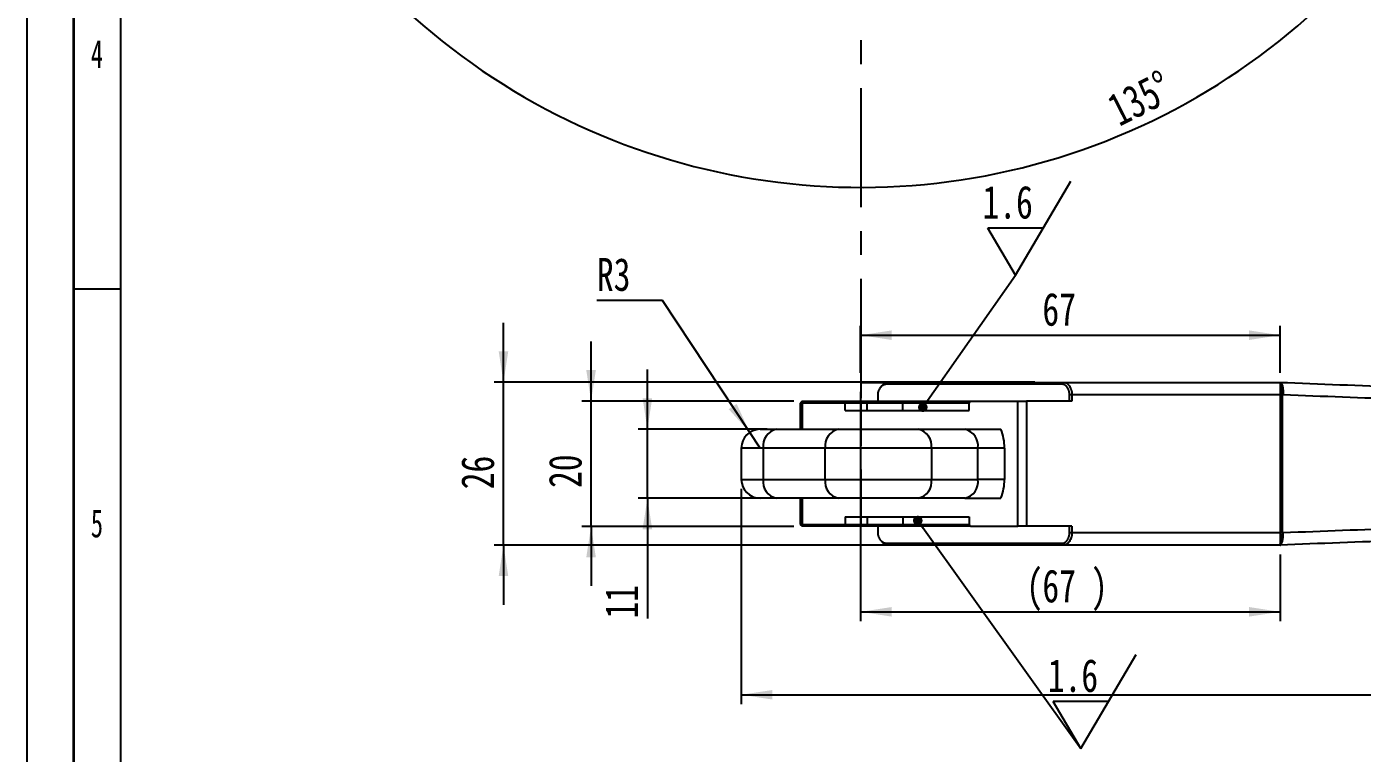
# Model space of a CAD drawing. Header units: millimetres. Extents: x 0 to 420, y -2093 to 2254.
# Drawn here: x 0 to 142.3, y 50 to 127.4 of the extents above; entities that cross this region are included whole.
import ezdxf

# ---------------------------------------------------------------- set-up
doc = ezdxf.new("R2010")
doc.units = ezdxf.units.MM
doc.header["$PDSIZE"] = -1
doc.linetypes.add('CENTERX2', pattern=[20.32, 12.7, -2.54, 2.54, -2.54])
for name, color, linetype in [('SLD-0', 179, 'Continuous'), ('가는실선', 7, 'Continuous'), ('전체치수', 30, 'Continuous'), ('중심선', 1, 'CENTERX2'), ('치수선', 104, 'Continuous')]:
    doc.layers.add(name, color=color, linetype=linetype)
doc.layers.add('도면층1', color=4, linetype='Continuous', lineweight=35)
doc.layers.add('도면층2', color=3, linetype='Continuous', lineweight=25)
doc.styles.add('SLDTEXTSTYLE1', font='TXT', dxfattribs={"width": 0.638186})
doc.styles.add('SLDTEXTSTYLE4', font='TXT', dxfattribs={"width": 0.75})
doc.dimstyles.new('SLDDIMSTYLE0', dxfattribs={"dimtxt": 3.5, "dimasz": 3.302, "dimexe": 0, "dimexo": 0.0625, "dimgap": 0.875, "dimtad": 1, "dimdec": 3, "dimlfac": 1.5, "dimrnd": 1e-09, "dimzin": 12, "dimdsep": 46, "dimtxsty": 'SLDTEXTSTYLE4', "dimsah": 1, "dimcen": 0.09, "dimadec": 0, "dimazin": 3, "dimtfac": 1, "dimtdec": 3, "dimtofl": 0, "dimtmove": 0, "dimatfit": 3, "dimfxl": 1, "dimfrac": 2, "dimtolj": 1, "dimtzin": 12, "dimarcsym": 0})
doc.dimstyles.new('SLDDIMSTYLE1', dxfattribs={"dimtxt": 3.5, "dimasz": 3.302, "dimexe": 0, "dimexo": 0.0625, "dimgap": 0.875, "dimtad": 1, "dimdec": 3, "dimlfac": 1.5, "dimrnd": 1e-09, "dimzin": 12, "dimdsep": 46, "dimtxsty": 'SLDTEXTSTYLE4', "dimsah": 1, "dimcen": 0.09, "dimadec": 0, "dimazin": 3, "dimtfac": 1, "dimtdec": 3, "dimtmove": 0, "dimatfit": 0, "dimfxl": 1, "dimfrac": 2, "dimtolj": 1, "dimtzin": 12, "dimarcsym": 0})
doc.dimstyles.new('SLDDIMSTYLE2', dxfattribs={"dimtxt": 3.5, "dimasz": 3.302, "dimexe": 0, "dimexo": 0.0625, "dimgap": 0.875, "dimtad": 0, "dimtih": 1, "dimtoh": 1, "dimdec": 3, "dimlfac": 1.5, "dimrnd": 1e-09, "dimzin": 12, "dimdsep": 46, "dimtxsty": 'SLDTEXTSTYLE4', "dimblk1": 'NONE', "dimblk2": 'NONE', "dimsah": 1, "dimcen": 0, "dimadec": 0, "dimazin": 3, "dimtfac": 1, "dimtdec": 3, "dimtofl": 0, "dimtmove": 0, "dimatfit": 3, "dimldrblk": 'NONE', "dimfxl": 1, "dimfrac": 2, "dimtolj": 1, "dimtzin": 12, "dimarcsym": 0})
doc.dimstyles.new('SLDDIMSTYLE3', dxfattribs={"dimtxt": 3.5, "dimasz": 3.302, "dimexe": 0, "dimexo": 0.0625, "dimgap": 0.875, "dimtad": 0, "dimtih": 1, "dimtoh": 1, "dimdec": 3, "dimlfac": 1.5, "dimrnd": 1e-09, "dimzin": 12, "dimdsep": 46, "dimtxsty": 'SLDTEXTSTYLE4', "dimsah": 1, "dimcen": 0, "dimadec": 0, "dimazin": 3, "dimtfac": 1, "dimtdec": 3, "dimtofl": 0, "dimtmove": 0, "dimatfit": 3, "dimfxl": 1, "dimfrac": 2, "dimtolj": 1, "dimtzin": 12, "dimarcsym": 0})
doc.dimstyles.new('SLDDIMSTYLE4', dxfattribs={"dimtxt": 0.18, "dimasz": 1.016, "dimexe": 0, "dimexo": 0.0625, "dimgap": 0, "dimtad": 0, "dimtih": 1, "dimtoh": 1, "dimdec": 0, "dimrnd": 1e-09, "dimzin": 0, "dimdsep": 46, "dimtxsty": 'Standard', "dimblk1": 'DOT', "dimblk2": 'DOT', "dimsah": 1, "dimcen": 0.09, "dimadec": 0, "dimazin": 0, "dimtfac": 1.016, "dimtdec": 0, "dimtofl": 0, "dimtmove": 0, "dimatfit": 3, "dimldrblk": 'DOT', "dimfxl": 1, "dimfrac": 2, "dimtolj": 1, "dimtzin": 0, "dimarcsym": 0})
doc.dimstyles.new('SLDDIMSTYLE6', dxfattribs={"dimtxt": 3.5, "dimasz": 3.302, "dimexe": 0, "dimexo": 0.0625, "dimgap": 0.875, "dimtad": 1, "dimdec": 4, "dimlfac": 1.5, "dimzin": 12, "dimdsep": 46, "dimtxsty": 'SLDTEXTSTYLE4', "dimsah": 1, "dimcen": 0.09, "dimazin": 3, "dimtfac": 1, "dimtofl": 0, "dimtmove": 0, "dimatfit": 3, "dimfxl": 1, "dimfrac": 2, "dimtolj": 1, "dimtzin": 12, "dimarcsym": 0})
doc.dimstyles.new('SLDDIMSTYLE8', dxfattribs={"dimtxt": 3.5, "dimasz": 3.302, "dimexe": 0, "dimexo": 0.0625, "dimgap": 0.875, "dimtad": 0, "dimtih": 1, "dimtoh": 1, "dimdec": 3, "dimlfac": 1.5, "dimrnd": 1e-09, "dimzin": 12, "dimdsep": 46, "dimtxsty": 'SLDTEXTSTYLE4', "dimblk1": 'NONE', "dimsah": 1, "dimcen": 0, "dimadec": 0, "dimazin": 3, "dimtfac": 1, "dimtdec": 3, "dimtmove": 0, "dimatfit": 3, "dimldrblk": 'NONE', "dimfxl": 1, "dimfrac": 2, "dimtolj": 1, "dimtzin": 12, "dimarcsym": 0})

# ---------------------------------------------------------------- blocks, each defined once
blk = doc.blocks.new('_D')
at = {"layer": '치수선', "transparency": 16777216}
for p, q in [((88.82, 90.53), (88.82, 95.55)), ((133.49, 90.53), (133.49, 95.55)), ((88.82, 94.55), (133.49, 94.55))]:
    blk.add_line(p, q, dxfattribs=at)
for points in [[(88.82, 94.55), (92.13, 94.04), (92.13, 95.06)], [(133.49, 94.55), (130.19, 95.06), (130.19, 94.04)]]:
    blk.add_solid(points, dxfattribs=at)
at = {"layer": '치수선', "transparency": 16777216, "insert": (108.18, 99.06), "char_height": 3.5, "attachment_point": 1, "style": 'SLDTEXTSTYLE4'}
blk.add_mtext('67', dxfattribs=at)
blk = doc.blocks.new('_D_2')
at = {"layer": '치수선', "transparency": 16777216}
for p, q in [((88.82, 88.53), (88.82, 64.09)), ((133.49, 71.19), (133.49, 64.09)), ((88.82, 65.09), (133.49, 65.09))]:
    blk.add_line(p, q, dxfattribs=at)
for points in [[(88.82, 65.09), (92.13, 64.58), (92.13, 65.6)], [(133.49, 65.09), (130.19, 65.6), (130.19, 64.58)]]:
    blk.add_solid(points, dxfattribs=at)
at = {"layer": '치수선', "transparency": 16777216, "char_height": 3.5, "attachment_point": 1, "style": 'SLDTEXTSTYLE4'}
for s, insert in [('(', (106.46, 69.6)), (')', (113.35, 69.6)), ('67', (108.18, 69.6))]:
    blk.add_mtext(s, dxfattribs=dict(at, insert=insert))
blk = doc.blocks.new('_D_4')
at = {"layer": '전체치수', "transparency": 16777216}
for p, q in [((50.78, 89.53), (50.78, 95.88)), ((107.37, 89.53), (49.78, 89.53)), ((50.78, 72.19), (50.78, 89.53)), ((107.37, 72.19), (49.78, 72.19)), ((50.78, 72.19), (50.78, 65.84))]:
    blk.add_line(p, q, dxfattribs=at)
for points in [[(50.78, 89.53), (51.29, 92.83), (50.27, 92.83)], [(50.78, 72.19), (50.27, 68.89), (51.29, 68.89)]]:
    blk.add_solid(points, dxfattribs=at)
at = {"layer": '전체치수', "transparency": 16777216, "insert": (46.27, 78.14), "char_height": 3.5, "attachment_point": 1, "rotation": 90, "style": 'SLDTEXTSTYLE4'}
blk.add_mtext('26', dxfattribs=at)
blk = doc.blocks.new('_D_5')
at = {"layer": '치수선', "transparency": 16777216}
for p, q in [((66.11, 84.53), (66.11, 90.88)), ((78.87, 84.53), (65.11, 84.53)), ((66.11, 77.19), (66.11, 84.53)), ((78.87, 77.19), (65.11, 77.19)), ((66.11, 77.19), (66.11, 64.38))]:
    blk.add_line(p, q, dxfattribs=at)
for points in [[(66.11, 84.53), (66.62, 87.83), (65.6, 87.83)], [(66.11, 77.19), (65.6, 73.89), (66.62, 73.89)]]:
    blk.add_solid(points, dxfattribs=at)
at = {"layer": '치수선', "transparency": 16777216, "insert": (61.6, 64.38), "char_height": 3.5, "attachment_point": 1, "rotation": 90, "style": 'SLDTEXTSTYLE4'}
blk.add_mtext('11', dxfattribs=at)
blk = doc.blocks.new('_D_6')
at = {"layer": '치수선', "transparency": 16777216}
for p, q in [((60.11, 87.53), (60.11, 93.88)), ((81.72, 87.53), (59.11, 87.53)), ((60.11, 74.19), (60.11, 87.53)), ((81.72, 74.19), (59.11, 74.19)), ((60.11, 74.19), (60.11, 67.84))]:
    blk.add_line(p, q, dxfattribs=at)
for points in [[(60.11, 87.53), (60.62, 90.83), (59.6, 90.83)], [(60.11, 74.19), (59.6, 70.89), (60.62, 70.89)]]:
    blk.add_solid(points, dxfattribs=at)
at = {"layer": '치수선', "transparency": 16777216, "insert": (55.6, 78.28), "char_height": 3.5, "attachment_point": 1, "rotation": 90, "style": 'SLDTEXTSTYLE4'}
blk.add_mtext('20', dxfattribs=at)
blk = doc.blocks.new('_D_7')
at = {"layer": '치수선', "transparency": 16777216, "insert": (221.43, 101.19), "char_height": 3.5, "attachment_point": 1, "style": 'SLDTEXTSTYLE4'}
blk.add_mtext('R3250', dxfattribs=at)
blk = doc.blocks.new('_None')
blk = doc.blocks.new('_D_8')
at = {"layer": '치수선', "transparency": 16777216, "char_height": 3.5, "attachment_point": 1, "style": 'SLDTEXTSTYLE4'}
for s, insert in [('(', (219.71, 66.83)), (')', (234.61, 66.83)), ('R3250', (221.43, 66.83))]:
    blk.add_mtext(s, dxfattribs=dict(at, insert=insert))
blk = doc.blocks.new('_D_12')
at = {"layer": '치수선', "transparency": 16777216}
for p, q in [((67.73, 98.26), (60.73, 98.26)), ((77.01, 84.2), (67.73, 98.26)), ((78.11, 82.53), (77.01, 84.2))]:
    blk.add_line(p, q, dxfattribs=at)
blk.add_solid([(77.01, 84.2), (75.62, 87.23), (74.77, 86.67)], dxfattribs=at)
at = {"layer": '치수선', "transparency": 16777216, "insert": (60.73, 102.77), "char_height": 3.5, "attachment_point": 1, "style": 'SLDTEXTSTYLE4'}
blk.add_mtext('R3', dxfattribs=at)
blk = doc.blocks.new('_D_13')
at = {"layer": '전체치수', "transparency": 16777216}
for p, q in [((354.16, 82.19), (354.16, 55.26)), ((76.11, 78.19), (76.11, 55.26)), ((76.11, 56.26), (354.16, 56.26))]:
    blk.add_line(p, q, dxfattribs=at)
for points in [[(76.11, 56.26), (79.41, 55.75), (79.41, 56.76)], [(354.16, 56.26), (350.86, 56.76), (350.86, 55.75)]]:
    blk.add_solid(points, dxfattribs=at)
at = {"layer": '전체치수', "transparency": 16777216, "char_height": 3.5, "attachment_point": 1, "style": 'SLDTEXTSTYLE4'}
for s, insert in [('(', (217.89, 60.77)), ('417.071', (219.62, 60.77)), (')', (236.43, 60.77))]:
    blk.add_mtext(s, dxfattribs=dict(at, insert=insert))
blk = doc.blocks.new('SW_SFSYMBOL_0')
at = {"layer": '가는실선', "color": 0}
for p, q in [((0, 0), (5.9, 10)), ((0, 0), (-2.95, 5)), ((2.95, 5), (-2.95, 5))]:
    blk.add_line(p, q, dxfattribs=at)
at = {"layer": '가는실선', "color": 0, "insert": (-3.51, 9.51), "char_height": 3.5, "attachment_point": 1, "style": 'SLDTEXTSTYLE4'}
blk.add_mtext('1.6', dxfattribs=at)
blk = doc.blocks.new('_Dot')
at = {"color": 0, "linetype": 'ByBlock', "lineweight": -2}
blk.add_line((-0.5, 0), (-1, 0), dxfattribs=at)
at = {"color": 0, "linetype": 'ByBlock', "const_width": 0.5}
blk.add_lwpolyline([(-0.25, 0, 1), (0.25, 0, 1)], format="xyb", close=True, dxfattribs=at)
blk = doc.blocks.new('SW_SFSYMBOL_1')
at = {"layer": '가는실선', "color": 0}
for p, q in [((0, 0), (5.9, 10)), ((0, 0), (-2.95, 5)), ((2.95, 5), (-2.95, 5))]:
    blk.add_line(p, q, dxfattribs=at)
at = {"layer": '가는실선', "color": 0, "insert": (-3.51, 9.51), "char_height": 3.5, "attachment_point": 1, "style": 'SLDTEXTSTYLE4'}
blk.add_mtext('1.6', dxfattribs=at)
blk = doc.blocks.new('_D_20')
at = {"layer": '치수선', "transparency": 16777216}
blk.add_line((81.05, 174.05), (37.53, 130.54), dxfattribs=at)
blk.add_arc((88.82, 181.83), 71.54, 225, 0, dxfattribs=at)
for points in [[(160.36, 181.83), (159.78, 178.54), (160.79, 178.52)], [(38.24, 131.25), (40.28, 128.6), (40.98, 129.34)]]:
    blk.add_solid(points, dxfattribs=at)
at = {"layer": '치수선', "transparency": 16777216, "insert": (114.78, 119.85), "char_height": 3.5, "attachment_point": 1, "rotation": 26.8273, "style": 'SLDTEXTSTYLE4'}
blk.add_mtext('135°', dxfattribs=at)
blk = doc.blocks.new('_D_22')
at = {"layer": '치수선', "transparency": 16777216, "insert": (87.39, 240.99), "char_height": 3.5, "attachment_point": 1, "style": 'SLDTEXTSTYLE4'}
blk.add_mtext('R150', dxfattribs=at)
blk = doc.blocks.new('_D_23')
at = {"layer": '치수선', "transparency": 16777216}
blk.add_line((208.26, 232.67), (220.44, 232.67), dxfattribs=at)
at = {"layer": '치수선', "transparency": 16777216, "insert": (209.84, 237.18), "char_height": 3.5, "attachment_point": 1, "style": 'SLDTEXTSTYLE4'}
blk.add_mtext('R365', dxfattribs=at)
blk = doc.blocks.new('_D_24')
at = {"layer": '치수선', "transparency": 16777216, "insert": (127.77, 176.95), "char_height": 3.5, "attachment_point": 1, "style": 'SLDTEXTSTYLE4'}
blk.add_mtext('R100', dxfattribs=at)
blk = doc.blocks.new('_D_25')
at = {"layer": '치수선', "transparency": 16777216, "insert": (158.96, 188.37), "char_height": 3.5, "attachment_point": 1, "style": 'SLDTEXTSTYLE4'}
blk.add_mtext('R235', dxfattribs=at)
blk = doc.blocks.new('_D_26')
at = {"layer": '치수선', "transparency": 16777216, "insert": (268.2, 211.72), "char_height": 3.5, "attachment_point": 1, "style": 'SLDTEXTSTYLE4'}
blk.add_mtext('R400', dxfattribs=at)
blk = doc.blocks.new('_D_27')
at = {"layer": '치수선', "transparency": 16777216}
blk.add_line((254.31, 162.7), (242.13, 162.7), dxfattribs=at)
at = {"layer": '치수선', "transparency": 16777216, "insert": (242.13, 167.22), "char_height": 3.5, "attachment_point": 1, "style": 'SLDTEXTSTYLE4'}
blk.add_mtext('R345', dxfattribs=at)
blk = doc.blocks.new('_D_28')
at = {"layer": '치수선', "transparency": 16777216, "insert": (331.37, 162.8), "char_height": 3.5, "attachment_point": 1, "style": 'SLDTEXTSTYLE4'}
blk.add_mtext('R400', dxfattribs=at)
blk = doc.blocks.new('_D_29')
at = {"layer": '치수선', "transparency": 16777216, "insert": (325.11, 205.28), "char_height": 3.5, "attachment_point": 1, "style": 'SLDTEXTSTYLE4'}
blk.add_mtext('R400', dxfattribs=at)
blk = doc.blocks.new('_D_43')
at = {"layer": 'Defpoints', "color": 0, "transparency": 16777216}
for p in [(88.27, 184.44), (89.38, 179.22)]:
    blk.add_point(p, dxfattribs=at)
at = {"layer": '치수선', "color": 0, "lineweight": -2, "transparency": 16777216}
for p, q in [((88.27, 184.44), (89.38, 179.22)), ((98.47, 136.3), (90.06, 175.99)), ((101.77, 136.3), (98.47, 136.3))]:
    blk.add_line(p, q, dxfattribs=at)
at = {"layer": '치수선', "color": 0, "transparency": 16777216}
blk.add_solid([(90.6, 176.11), (89.52, 175.88), (89.38, 179.22)], dxfattribs=at)
at = {"layer": '치수선', "color": 0, "transparency": 16777216, "insert": (102.65, 140.97), "char_height": 3.5, "attachment_point": 1, "style": 'SLDTEXTSTYLE4'}
blk.add_mtext('\\A1;∅8{\\fGDT;x}1.2\\P%%c4.4 Hole THRU', dxfattribs=at)

msp = doc.modelspace()

# ---------------------------------------------------------------- linework, layer by layer
at = {"layer": 'SLD-0', "color": 7}
msp.add_line((0, 298), (0, 1), dxfattribs=at)
at = {"layer": '가는실선', "linetype": 'Continuous', "lineweight": 25}
for p, q in [((91.787489, 89.528035), (91.646067, 89.328035)), ((110.258623, 89.328035), (91.646067, 89.328035)), ((91.787489, 89.528035), (110.400045, 89.528035)), ((110.400045, 89.528035), (110.258623, 89.328035)), ((110.400045, 89.528035), (133.371889, 89.528035)), ((133.371889, 89.528035), (133.491195, 89.528035)), ((82.58356, 87.528035), (82.38356, 87.328035)), ((82.38356, 87.328035), (82.38356, 84.528035)), ((82.578822, 87.328035), (82.38356, 87.328035)), ((82.578822, 87.328035), (82.720243, 87.528035)), ((87.174612, 87.328035), (82.578822, 87.328035)), ((82.578822, 87.328035), (82.578822, 84.528035)), ((82.58356, 87.528035), (82.720243, 87.528035)), ((82.720243, 87.528035), (87.174612, 87.528035)), ((87.174612, 87.328035), (87.174612, 87.528035)), ((87.174612, 87.528035), (89.390214, 87.528035)), ((87.174612, 86.528035), (87.174612, 87.328035)), ((89.531635, 87.328035), (87.174612, 87.328035)), ((89.531635, 87.328035), (89.390214, 87.528035)), ((89.390214, 87.528035), (93.444292, 87.528035)), ((89.531635, 86.528035), (89.531635, 87.328035)), ((93.302871, 87.328035), (89.531635, 87.328035)), ((90.643148, 88.194702), (90.643148, 87.528035)), ((93.302871, 87.328035), (93.444292, 87.528035)), ((93.302871, 86.528035), (93.302871, 87.328035)), ((100.373939, 87.328035), (93.302871, 87.328035)), ((93.444292, 87.528035), (100.51536, 87.528035)), ((100.51536, 87.528035), (100.373939, 87.328035)), ((100.373939, 86.528035), (100.373939, 87.328035)), ((100.51536, 87.528035), (105.571841, 87.528035)), ((105.571841, 74.194702), (105.571841, 87.528035)), ((105.571841, 87.528035), (106.499521, 87.528035)), ((106.499521, 87.528035), (106.499521, 74.194702)), ((111.330207, 87.528035), (106.499521, 87.528035)), ((111.330207, 88.194702), (111.066395, 88.194702)), ((111.066395, 87.528035), (111.066395, 88.194702)), ((111.330207, 88.194702), (111.330207, 87.528035)), ((133.739639, 88.194702), (111.330207, 88.194702)), ((133.739639, 73.528035), (133.739639, 88.194702)), ((133.831287, 88.194702), (133.739639, 88.194702)), ((87.174612, 86.528035), (100.373939, 86.528035)), ((78.110483, 84.528035), (79.867842, 84.528035)), ((79.867842, 84.528035), (86.467506, 84.528035)), ((86.467506, 84.528035), (94.952787, 84.528035)), ((94.952787, 84.528035), (99.902534, 84.528035)), ((76.110483, 82.528035), (76.110483, 79.194702)), ((78.453629, 82.528035), (76.110483, 82.528035)), ((85.053292, 82.528035), (78.453629, 82.528035)), ((78.453629, 82.528035), (78.453629, 79.194702)), ((85.053292, 79.194702), (85.053292, 82.528035)), ((96.367001, 82.528035), (85.053292, 82.528035)), ((96.367001, 82.528035), (96.367001, 79.194702)), ((101.316748, 82.528035), (96.367001, 82.528035)), ((101.316748, 79.194702), (101.316748, 82.528035)), ((104.145175, 82.528035), (101.316748, 82.528035)), ((104.145175, 82.528035), (104.145175, 79.194702)), ((76.110483, 79.194702), (78.453629, 79.194702)), ((78.453629, 79.194702), (85.053292, 79.194702)), ((85.053292, 79.194702), (96.367001, 79.194702)), ((96.367001, 79.194702), (101.316748, 79.194702)), ((104.145175, 79.194702), (101.316748, 79.194702)), ((79.867842, 77.194702), (78.110483, 77.194702)), ((86.467506, 77.194702), (79.867842, 77.194702)), ((82.38356, 77.194702), (82.38356, 74.394702)), ((82.578822, 77.194702), (82.578822, 74.394702)), ((94.952787, 77.194702), (86.467506, 77.194702)), ((99.902534, 77.194702), (94.952787, 77.194702)), ((82.38356, 74.394702), (82.58356, 74.194702)), ((82.38356, 74.394702), (82.578822, 74.394702)), ((82.578822, 74.394702), (87.174612, 74.394702)), ((82.720243, 74.194702), (82.578822, 74.394702)), ((82.720243, 74.194702), (82.58356, 74.194702)), ((87.174612, 74.194702), (82.720243, 74.194702)), ((87.174612, 75.194702), (100.373939, 75.194702)), ((87.174612, 75.194702), (87.174612, 74.394702)), ((87.174612, 74.194702), (87.174612, 74.394702)), ((87.174612, 74.394702), (89.531635, 74.394702)), ((89.390214, 74.194702), (87.174612, 74.194702)), ((89.390214, 74.194702), (89.531635, 74.394702)), ((93.444292, 74.194702), (89.390214, 74.194702)), ((89.531635, 75.194702), (89.531635, 74.394702)), ((89.531635, 74.394702), (93.302871, 74.394702)), ((90.643148, 74.194702), (90.643148, 73.528035)), ((93.302871, 75.194702), (93.302871, 74.394702)), ((93.444292, 74.194702), (93.302871, 74.394702)), ((93.302871, 74.394702), (100.373939, 74.394702)), ((100.51536, 74.194702), (93.444292, 74.194702)), ((100.373939, 75.194702), (100.373939, 74.394702)), ((100.373939, 74.394702), (100.51536, 74.194702)), ((100.51536, 74.194702), (105.571841, 74.194702)), ((106.499521, 74.194702), (105.571841, 74.194702)), ((111.330207, 74.194702), (106.499521, 74.194702)), ((111.066395, 73.528035), (111.066395, 74.194702)), ((111.330207, 74.194702), (111.330207, 73.528035)), ((111.066395, 73.528035), (111.330207, 73.528035)), ((111.330207, 73.528035), (133.739639, 73.528035)), ((133.739639, 73.528035), (133.831287, 73.528035)), ((91.646067, 72.394702), (110.258623, 72.394702)), ((91.646067, 72.394702), (91.787489, 72.194702)), ((110.400045, 72.194702), (91.787489, 72.194702)), ((110.258623, 72.394702), (110.400045, 72.194702)), ((133.371889, 72.194702), (110.400045, 72.194702)), ((133.491195, 72.194702), (133.371889, 72.194702))]:
    msp.add_line(p, q, dxfattribs=at)
at = {"layer": '가는실선', "linetype": 'Continuous', "lineweight": 25, "flags": 128}
for points in [[(133.371889, 89.528035), (133.443633, 89.502416), (133.512621, 89.426541), (133.5762, 89.303328), (133.631927, 89.137511), (133.677662, 88.935462), (133.711645, 88.704947), (133.732572, 88.454822), (133.739639, 88.194702)], [(133.739639, 73.528035), (133.732572, 73.267915), (133.711645, 73.017791), (133.677662, 72.787275), (133.631927, 72.585226), (133.5762, 72.419409), (133.512621, 72.296196), (133.443633, 72.220322), (133.371889, 72.194702)]]:
    msp.add_lwpolyline(points, dxfattribs=at)
at = {"layer": '가는실선', "linetype": 'Continuous', "lineweight": 25}
for centre, radius, start, end in [((78.110483, 82.528035), 2, 90, 180), ((80.221396, 82.778035), 1.785357, 101.42175366, 188.04946698), ((86.821059, 82.778035), 1.785357, 101.42175366, 188.04946698), ((94.599234, 82.778035), 1.785357, 351.95053302, 78.57824634), ((99.548981, 82.778035), 1.785357, 351.95053302, 78.57824634), ((98.821003, 82.55517), 5.324241, 359.7079959, 21.74917034), ((78.110483, 79.194702), 2, 180, 270), ((80.221396, 78.944702), 1.785357, 171.95053302, 258.57824634), ((86.821059, 78.944702), 1.785357, 171.95053302, 258.57824634), ((94.599234, 78.944702), 1.785357, 281.42175366, 8.04946698), ((99.548981, 78.944702), 1.785357, 281.42175366, 8.04946698), ((98.821003, 79.167568), 5.324241, 338.25082966, 0.2920041)]:
    msp.add_arc(centre, radius, start, end, dxfattribs=at)
for points, knots in [([(91.646067, 89.328035), (91.626346, 89.327653), (91.586949, 89.32689), (91.528009, 89.320726), (91.459739, 89.309285), (91.38237, 89.289522), (91.2965, 89.258314), (91.212375, 89.21793), (91.130794, 89.168368), (91.0525, 89.109672), (90.977884, 89.041518), (90.907893, 88.963872), (90.843594, 88.876909), (90.786026, 88.780893), (90.736398, 88.676289), (90.695967, 88.563881), (90.665893, 88.445032), (90.650081, 88.338943), (90.643906, 88.254964), (90.643376, 88.21281), (90.643148, 88.194702)], [0, 0, 0, 0, 0.0416414174, 0.0831872476, 0.1247312818, 0.1867770807, 0.2490491404, 0.311788603, 0.3741902817, 0.436347085, 0.4986972838, 0.5615185588, 0.6239110419, 0.6862560836, 0.7491260668, 0.8115759857, 0.8740951298, 0.9370647141, 0.9729656166, 1, 1, 1, 1]), ([(91.088082, 89.173156), (91.06154, 89.141519), (91.008326, 89.07809), (90.956265, 89.017854), (90.93017, 88.987662)], [0, 0, 0, 0, 0.4987730616, 1, 1, 1, 1]), ([(91.088979, 89.171235), (91.093243, 89.177299), (91.187149, 89.310851), (91.424922, 89.475091), (91.667045, 89.510447), (91.787489, 89.528035)], [0, 0, 0, 0, 0.0233448512, 0.5141630919, 1, 1, 1, 1]), ([(111.066395, 88.194702), (111.066062, 88.219481), (111.065396, 88.269013), (111.059985, 88.343052), (111.049951, 88.428651), (111.032655, 88.525157), (111.005753, 88.630315), (110.971644, 88.731117), (110.930712, 88.826654), (110.883277, 88.916127), (110.829859, 88.998543), (110.771083, 89.073073), (110.707362, 89.139233), (110.639354, 89.196285), (110.567822, 89.243653), (110.493363, 89.281003), (110.416508, 89.308056), (110.35105, 89.321584), (110.298326, 89.327249), (110.271873, 89.327773), (110.258623, 89.328035)], [0, 0, 0, 0, 0.0415989099, 0.0831521542, 0.1248417858, 0.1872142525, 0.2500165591, 0.3123121429, 0.3745433263, 0.4372805147, 0.4997770438, 0.561964358, 0.6244395493, 0.6871902358, 0.7494306605, 0.8117022891, 0.8745039225, 0.9371931542, 0.9685414231, 1, 1, 1, 1]), ([(110.400045, 89.528035), (110.415279, 89.527725), (110.445749, 89.527103), (110.506491, 89.520456), (110.611749, 89.498224), (110.757894, 89.434698), (110.919317, 89.311267), (111.061178, 89.14483), (111.177705, 88.941912), (111.250183, 88.748015), (111.291422, 88.583377), (111.313643, 88.455675), (111.327608, 88.325855), (111.329342, 88.23837), (111.330207, 88.194702)], [0, 0, 0, 0, 0.0313950632, 0.0627898014, 0.1254639952, 0.2503744002, 0.3752372619, 0.4998190729, 0.6250223554, 0.7495694114, 0.8126097248, 0.8749551181, 0.9375842632, 1, 1, 1, 1]), ([(133.493229, 89.527953), (133.517271, 89.526984), (133.54073, 89.517515), (133.586529, 89.482277), (133.609097, 89.456105), (133.651805, 89.388359), (133.671873, 89.347144), (133.709465, 89.250193), (133.727072, 89.193894), (133.758218, 89.071129), (133.77196, 89.004279), (133.795712, 88.859432), (133.805547, 88.782147), (133.820643, 88.622779), (133.826028, 88.539739), (133.832187, 88.368476), (133.832893, 88.280877), (133.831287, 88.194702)], [0, 0, 0, 0, 0.125, 0.125, 0.25, 0.25, 0.375, 0.375, 0.5, 0.5, 0.625, 0.625, 0.75, 0.75, 0.875, 0.875, 1, 1, 1, 1]), ([(133.493229, 89.527953), (137.732004, 89.356971), (141.992589, 89.19758), (150.556122, 88.90277), (154.859073, 88.767351), (163.506982, 88.521236), (167.851939, 88.410539), (174.40125, 88.26359), (176.589673, 88.217789), (179.880394, 88.153932), (180.97865, 88.133453), (183.177881, 88.094123), (184.279992, 88.075252), (189.783361, 87.985223), (194.145844, 87.927279), (202.792812, 87.838073), (207.077292, 87.806814), (215.568991, 87.769592), (219.77621, 87.763631), (228.112539, 87.775651), (232.241654, 87.793634), (236.33045, 87.822904)], [0, 0, 0, 0, 0.125, 0.125, 0.25, 0.25, 0.375, 0.375, 0.4375, 0.4375, 0.46875, 0.46875, 0.5, 0.5, 0.625, 0.625, 0.75, 0.75, 0.875, 0.875, 1, 1, 1, 1]), ([(235.838816, 86.489605), (231.782811, 86.460322), (227.686865, 86.44233), (219.417609, 86.430295), (215.244294, 86.436251), (206.821137, 86.473466), (202.571295, 86.504722), (193.994348, 86.593923), (189.667248, 86.651866), (184.208594, 86.741892), (183.1154, 86.760762), (180.933974, 86.800093), (179.844607, 86.820571), (176.580511, 86.884429), (174.409785, 86.930231), (167.913403, 87.077184), (163.60352, 87.187886), (155.025341, 87.434018), (150.757045, 87.569448), (142.2624, 87.864287), (138.036047, 88.023697), (133.831287, 88.194702)], [0, 0, 0, 0, 0.125, 0.125, 0.25, 0.25, 0.375, 0.375, 0.5, 0.5, 0.53125, 0.53125, 0.5625, 0.5625, 0.625, 0.625, 0.75, 0.75, 0.875, 0.875, 1, 1, 1, 1]), ([(99.902534, 84.528035), (100.586488, 84.528035), (101.274717, 84.528035), (102.287451, 84.528035), (102.614215, 84.528035), (103.080292, 84.528035), (103.230706, 84.528035), (103.512034, 84.528035), (103.644131, 84.528035), (103.766238, 84.528035)], [0, 0, 0, 0, 0.5, 0.5, 0.75, 0.75, 0.875, 0.875, 1, 1, 1, 1]), ([(99.902534, 77.194702), (100.586488, 77.194702), (101.274717, 77.194702), (102.287451, 77.194702), (102.614215, 77.194702), (103.080292, 77.194702), (103.230706, 77.194702), (103.512034, 77.194702), (103.644131, 77.194702), (103.766238, 77.194702)], [0, 0, 0, 0, 0.5, 0.5, 0.75, 0.75, 0.875, 0.875, 1, 1, 1, 1]), ([(133.831287, 73.528035), (138.036047, 73.69904), (142.2624, 73.85845), (150.757045, 74.153289), (155.025341, 74.28872), (163.60352, 74.534851), (167.913403, 74.645553), (174.409785, 74.792507), (176.580511, 74.838308), (179.844607, 74.902166), (180.933974, 74.922645), (183.1154, 74.961975), (184.208594, 74.980846), (189.667248, 75.070872), (193.994348, 75.128814), (202.571295, 75.218015), (206.821137, 75.249272), (215.244294, 75.286486), (219.417609, 75.292442), (227.686865, 75.280407), (231.782811, 75.262415), (235.838816, 75.233132)], [0, 0, 0, 0, 0.125, 0.125, 0.25, 0.25, 0.375, 0.375, 0.4375, 0.4375, 0.46875, 0.46875, 0.5, 0.5, 0.625, 0.625, 0.75, 0.75, 0.875, 0.875, 1, 1, 1, 1]), ([(90.643148, 73.528035), (90.643452, 73.507005), (90.64406, 73.464847), (90.65051, 73.380932), (90.665893, 73.277704), (90.695967, 73.158856), (90.736398, 73.046449), (90.786026, 72.941844), (90.843594, 72.845828), (90.907893, 72.758865), (90.977884, 72.68122), (91.0525, 72.613065), (91.130794, 72.55437), (91.212375, 72.504805), (91.2965, 72.464433), (91.382371, 72.433179), (91.469377, 72.411125), (91.557389, 72.39726), (91.616462, 72.395556), (91.646067, 72.394702)], [0, 0, 0, 0, 0.0313956184, 0.0629367204, 0.1259071612, 0.1884271556, 0.2508779239, 0.3137487622, 0.3760946519, 0.4384879836, 0.5013101131, 0.5636611599, 0.6258188087, 0.6882213361, 0.750961652, 0.8132345587, 0.8752812015, 0.937496157, 1, 1, 1, 1]), ([(90.93017, 72.735076), (90.956265, 72.704884), (91.008326, 72.644647), (91.06154, 72.581218), (91.088082, 72.549581)], [0, 0, 0, 0, 0.5012269384, 1, 1, 1, 1]), ([(91.787489, 72.194702), (91.667045, 72.21229), (91.424922, 72.247647), (91.187149, 72.411886), (91.093243, 72.545439), (91.088979, 72.551502)], [0, 0, 0, 0, 0.4858369081, 0.9766551488, 1, 1, 1, 1]), ([(110.258623, 72.394702), (110.276238, 72.395167), (110.311449, 72.396096), (110.364089, 72.403651), (110.425007, 72.41767), (110.493365, 72.441736), (110.567822, 72.479084), (110.639354, 72.526452), (110.707362, 72.583504), (110.771083, 72.649664), (110.829859, 72.724194), (110.883277, 72.80661), (110.930712, 72.896083), (110.971645, 72.991621), (111.005753, 73.092421), (111.032656, 73.197583), (111.052072, 73.305931), (111.061759, 73.397873), (111.065828, 73.472036), (111.066206, 73.509347), (111.066395, 73.528035)], [0, 0, 0, 0, 0.04182005644, 0.08359620611, 0.12550495136, 0.18830659662, 0.2505782369, 0.31281867329, 0.37556937158, 0.43804457466, 0.50023190054, 0.56272844139, 0.62546564153, 0.68769683663, 0.7499924322, 0.81279475063, 0.87516722901, 0.93735793363, 0.96862504442, 1, 1, 1, 1]), ([(111.330207, 73.528035), (111.329823, 73.498945), (111.329054, 73.440693), (111.322839, 73.353586), (111.311295, 73.25293), (111.291389, 73.139368), (111.250206, 72.974734), (111.177698, 72.780825), (111.06118, 72.577907), (110.919317, 72.411471), (110.757893, 72.28804), (110.611752, 72.224513), (110.506488, 72.202281), (110.445755, 72.195634), (110.415282, 72.195013), (110.400045, 72.194702)], [0, 0, 0, 0, 0.041588475, 0.0832776834, 0.1250696941, 0.1873977312, 0.2504518446, 0.3749953686, 0.5001951006, 0.6247733785, 0.7496326993, 0.8745395621, 0.9372119785, 0.9686055424, 1, 1, 1, 1]), ([(236.33045, 73.899833), (232.241654, 73.929104), (228.112539, 73.947086), (219.77621, 73.959107), (215.568991, 73.953145), (207.077292, 73.915923), (202.792812, 73.884664), (194.145844, 73.795459), (189.783361, 73.737514), (184.279992, 73.647485), (183.177881, 73.628615), (180.97865, 73.589284), (179.880394, 73.568806), (176.589673, 73.504948), (174.40125, 73.459148), (167.851939, 73.312198), (163.506982, 73.201502), (154.859073, 72.955387), (150.556122, 72.819967), (141.992589, 72.525158), (137.732004, 72.365766), (133.493229, 72.194784)], [0, 0, 0, 0, 0.125, 0.125, 0.25, 0.25, 0.375, 0.375, 0.5, 0.5, 0.53125, 0.53125, 0.5625, 0.5625, 0.625, 0.625, 0.75, 0.75, 0.875, 0.875, 1, 1, 1, 1]), ([(133.493229, 72.194784), (133.517271, 72.195754), (133.54073, 72.205223), (133.586529, 72.24046), (133.609097, 72.266632), (133.651805, 72.334378), (133.671873, 72.375593), (133.709465, 72.472544), (133.727072, 72.528843), (133.758218, 72.651609), (133.77196, 72.718458), (133.795712, 72.863305), (133.805547, 72.94059), (133.820643, 73.099958), (133.826028, 73.182999), (133.832187, 73.354261), (133.832893, 73.441861), (133.831287, 73.528035)], [0, 0, 0, 0, 0.125, 0.125, 0.25, 0.25, 0.375, 0.375, 0.5, 0.5, 0.625, 0.625, 0.75, 0.75, 0.875, 0.875, 1, 1, 1, 1])]:
    msp.add_open_spline(points, degree=3, knots=knots, dxfattribs=at)
for points in [[(133.491195, 89.528035), (133.491195, 89.528035), (133.491859, 89.528009), (133.493229, 89.527953)], [(133.493229, 72.194784), (133.491859, 72.194729), (133.491195, 72.194702), (133.491195, 72.194702)]]:
    msp.add_open_spline(points, degree=3, dxfattribs=at)
at = {"layer": '도면층1', "color": 7}
msp.add_line((5, 293), (5, 6), dxfattribs=at)
at = {"layer": '도면층2', "color": 7}
for p, q in [((10, 288), (10, 11)), ((5, 99.5), (10, 99.5))]:
    msp.add_line(p, q, dxfattribs=at)
at = {"layer": '중심선'}
msp.add_line((88.824528, 181.833035), (88.824528, 74.394702), dxfattribs=at)
at = {"layer": '치수선'}
for p, q in [((88.824528, 89.528035), (91.787489, 89.528035)), ((88.824528, 89.528035), (133.491195, 89.528035)), ((133.491195, 89.528035), (133.491195, 72.194702)), ((88.824528, 87.528035), (88.824528, 83.528035))]:
    msp.add_line(p, q, dxfattribs=at)

# ---------------------------------------------------------------- block references
at = {"layer": '가는실선'}
for name, p in [('SW_SFSYMBOL_0', (105.316855, 100.958443)), ('SW_SFSYMBOL_1', (112.265984, 50.550345))]:
    msp.add_blockref(name, p, dxfattribs=at)

# ---------------------------------------------------------------- texts
at = {"layer": '도면층2', "color": 7, "char_height": 3, "attachment_point": 2, "style": 'SLDTEXTSTYLE1'}
for s, insert in [('4', (7.478376, 125.992203)), ('5', (7.478376, 76.017703))]:
    msp.add_mtext(s, dxfattribs=dict(at, insert=insert))

# ---------------------------------------------------------------- dimensions: what is measured, and where the dimension line sits
at = {"layer": '전체치수'}
dim = msp.add_linear_dim(base=(50.780453, 89.528035), p1=(108.373818, 72.194702), p2=(108.373818, 89.528035), angle=90, dimstyle='SLDDIMSTYLE1', dxfattribs=at)
dim.commit()
dim.dimension.update_dxf_attribs({"geometry": '_D_4', "text_midpoint": (50.780453, 80.72787), "dimtype": 160})
dim = msp.add_linear_dim(base=(354.157862, 56.256584), p1=(76.110483, 79.194702), p2=(354.157862, 83.194702), angle=0, text='(<>)', dimstyle='SLDDIMSTYLE0', dxfattribs=at)
dim.commit()
dim.dimension.update_dxf_attribs({"geometry": '_D_13', "text_midpoint": (228.020441, 56.256584), "dimtype": 160})
at = {"layer": '치수선'}
for center, mpoint, dimstyle, picture, middle in [((220.820283, 2254.434055), (0, 0), 'SLDDIMSTYLE2', '_D_7', (228.020441, 99.453992)), ((316.39193, 460.440043), (0, 0), 'SLDDIMSTYLE2', '_D_26', (273.491732, 209.981508)), ((297.035466, 433.582643), (0, 0), 'SLDDIMSTYLE2', '_D_29', (330.409117, 203.543295)), ((322.292271, 398.166326), (0, 0), 'SLDDIMSTYLE2', '_D_27', (247.428993, 165.481761)), ((77.191345, 298.945667), (0, 0), 'SLDDIMSTYLE2', '_D_22', (92.686601, 239.2586)), ((176.016176, -29.85736), (0, 0), 'SLDDIMSTYLE2', '_D_23', (215.139819, 235.44986)), ((176.95023, 39.855285), (0, 0), 'SLDDIMSTYLE2', '_D_25', (164.253048, 186.639802)), ((152.127124, 126.364322), (0, 0), 'SLDDIMSTYLE2', '_D_24', (133.064991, 175.214272)), ((316.866195, -72.778649), (0, 0), 'SLDDIMSTYLE2', '_D_28', (336.661553, 161.065677)), ((78.110483, 82.528035), (77.009338, 84.19761), 'SLDDIMSTYLE3', '_D_12', (63.436204, 101.03951))]:
    dim = msp.add_radius_dim(center=center, mpoint=mpoint, dimstyle=dimstyle, dxfattribs=at)
    dim.commit()
    dim.dimension.update_dxf_attribs({"geometry": picture, "text_midpoint": middle, "dimtype": 164})
dim = msp.add_diameter_dim_2p(p1=(88.271724, 184.441774), p2=(89.377332, 179.224296), text='<>{\\fGDT;x}1.2\\P%%c4.4 Hole THRU', dimstyle='SLDDIMSTYLE8', dxfattribs=at)
dim.commit()
dim.dimension.update_dxf_attribs({"geometry": '_D_43', "text_midpoint": (119.055616, 136.303881), "dimtype": 163})
dim = msp.add_angular_dim_2l(base=(116.200339, 115.741982), line1=((81.75346, 174.761967), (88.824528, 181.833035)), line2=((322.157862, 181.833035), (88.824528, 181.833035)), dimstyle='SLDDIMSTYLE6', dxfattribs=at)
dim.commit()
dim.dimension.update_dxf_attribs({"geometry": '_D_20', "text_midpoint": (121.109133, 117.996004), "dimtype": 162})
dim = msp.add_linear_dim(base=(133.491195, 94.54761), p1=(88.824528, 89.528035), p2=(133.491195, 89.528035), dimstyle='SLDDIMSTYLE0', dxfattribs=at)
dim.commit()
dim.dimension.update_dxf_attribs({"geometry": '_D', "text_midpoint": (110.76448, 94.54761), "dimtype": 160})
for base, p1, p2, picture, middle in [((60.110483, 87.528035), (82.720243, 74.194702), (82.720243, 87.528035), '_D_6', (60.110483, 80.861369)), ((66.110483, 84.528035), (79.867842, 77.194702), (79.867842, 84.528035), '_D_5', (66.110483, 66.965535))]:
    dim = msp.add_linear_dim(base=base, p1=p1, p2=p2, angle=90, dimstyle='SLDDIMSTYLE1', dxfattribs=at)
    dim.commit()
    dim.dimension.update_dxf_attribs({"geometry": picture, "text_midpoint": middle, "dimtype": 160})
dim = msp.add_linear_dim(base=(133.491195, 65.091873), p1=(88.824528, 89.528035), p2=(133.491195, 72.194702), text='(<>)', dimstyle='SLDDIMSTYLE0', dxfattribs=at)
dim.commit()
dim.dimension.update_dxf_attribs({"geometry": '_D_2', "text_midpoint": (110.76448, 65.091873), "dimtype": 160})
dim = msp.add_radius_dim(center=(220.820283, -2092.711318), mpoint=(0, 0), text='(<>)', dimstyle='SLDDIMSTYLE2', dxfattribs=at)
dim.commit()
dim.dimension.update_dxf_attribs({"geometry": '_D_8', "text_midpoint": (228.020441, 65.091873), "dimtype": 164})

# ---------------------------------------------------------------- leaders
at = {"layer": '가는실선'}
for points in [[(95.444542, 86.875355), (105.316855, 100.958443)], [(94.907642, 74.810889), (112.265984, 50.550345)]]:
    msp.add_leader(points, dimstyle='SLDDIMSTYLE4', dxfattribs=at)

doc.saveas('drawing.dxf')
